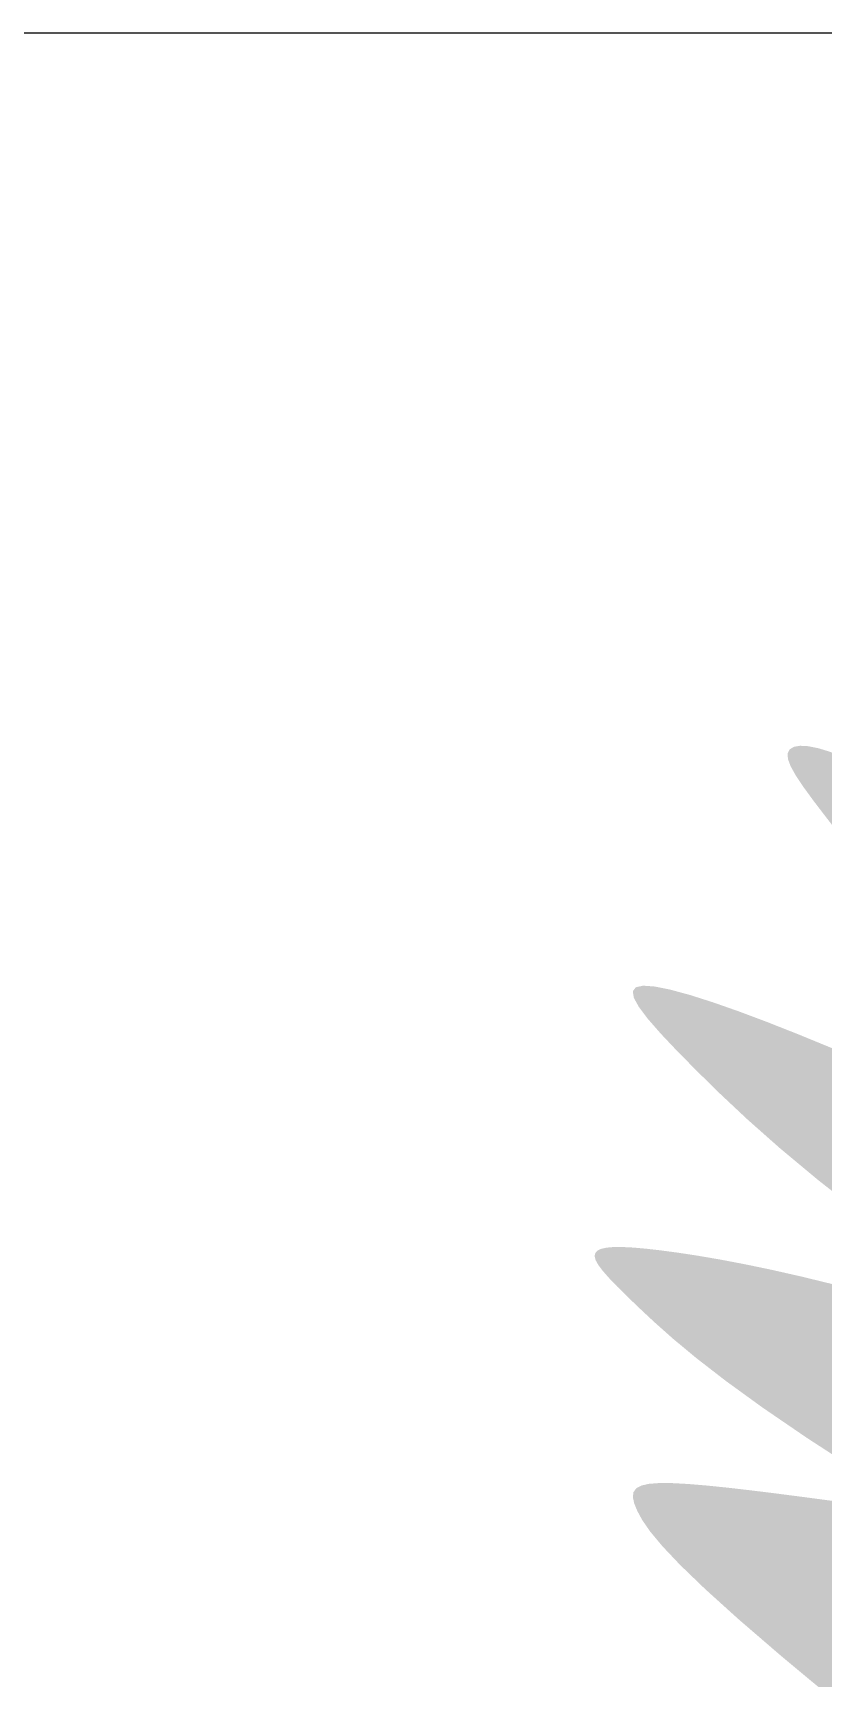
# Model space of a CAD drawing. Header units: millimetres. Extents: x -414 to 301, y -13 to 326.
# Drawn here: x 3.81 to 6.46, y 74.48 to 80 of the extents above; entities that cross this region are included whole.
import ezdxf

# ---------------------------------------------------------------- set-up
doc = ezdxf.new("R2010")
doc.units = ezdxf.units.MM
doc.layers.add('Images', color=7, linetype='Continuous')
doc.layers.add('magpiefill', color=3, linetype='Continuous')
picture_1 = doc.add_image_def('image4.jpg', size_in_pixel=(2366, 544))

msp = doc.modelspace()

# ---------------------------------------------------------------- hatches: boundary and pattern name
at = {"layer": 'magpiefill'}
h = msp.add_hatch(color=253, dxfattribs=at)
h.dxf.hatch_style = 1
h.paths.add_polyline_path([(7.248140780889287, 77.09679850566467), (7.158122370649124, 77.16437324332269), (7.071934918205613, 77.22797955042283), (6.989519227454252, 77.2875414114647), (6.911053055639002, 77.34278747504375), (6.836714160003851, 77.39344638975531), (6.766680297792789, 77.43924680419484), (6.701129226249861, 77.47991736695774), (6.640238702619058, 77.51518672663939), (6.58418648414434, 77.54478353183522), (6.533175646579139, 77.56850749929116), (6.487510539714691, 77.58644261835512), (6.447520831851591, 77.5987439465256), (6.413536191290376, 77.60556654130103), (6.385886286331754, 77.60706546017987), (6.364900785276319, 77.60339576066058), (6.350909356424665, 77.59471250024161), (6.344241668077416, 77.58117073642144), (6.345226849320511, 77.56272470453244), (6.354191872381506, 77.53852535124268), (6.371463170273159, 77.50752280105405), (6.397367176008373, 77.46866717846858), (6.432230322599935, 77.42090860798818), (6.476379043060689, 77.36319721411489), (6.530139770403508, 77.29448312135061), (6.593838937641181, 77.21371645419732), (6.668233850790415, 77.11989331172147), (6.75580530788352, 77.01219369124702), (6.859464979956556, 76.88984356466248), (6.982124538045639, 76.75206890385634), (7.126695653186971, 76.59809568071707), (7.296089996416583, 76.42714986713317), (7.493219238770621, 76.2384574349931), (7.720995051285172, 76.03124435618535), (7.755207947147028, 76.01489520984325), (7.878836990002526, 75.95533128585872), (8.002332661498912, 75.89528746851597), (8.047419815192058, 75.87314971527367), (7.949882907122856, 76.00226020064751), (7.859766807067928, 76.11901687916195), (7.777108863427941, 76.22403688087103), (7.701946424603619, 76.31793733582869), (7.634316838995687, 76.40133537408899), (7.574257455004812, 76.47484812570592), (7.521805621031774, 76.53909272073342), (7.476998685477213, 76.59468628922563), (7.439827760768935, 76.64224678876461), (7.410099015443052, 76.68239548704527), (7.387572382062729, 76.71575447929071), (7.372007793191045, 76.74294586072399), (7.363165181391253, 76.76459172656818), (7.360804479226431, 76.78131417204634), (7.364685619259774, 76.79373529238154), (7.374568534054418, 76.80247718279689), (7.391690079323723, 76.80705594755356), (7.423194803381847, 76.80256372706522), (7.477704177693113, 76.7829866707837), (7.563839673721816, 76.74231092816078), (7.690222762932308, 76.6745226486483), (7.865474916788912, 76.57360798169803), (8.08339465628353, 76.44247291402756), (7.933387255184471, 76.56167790683743), (7.795681598464171, 76.67080515684945), (7.669033723275248, 76.77075532808443), (7.552199666770548, 76.86242908456286), (7.443935466102744, 76.94672709030532), (7.342997158424737, 77.0245500093324)])
h = msp.add_hatch(color=253, dxfattribs=at)
h.dxf.hatch_style = 1
h.paths.add_polyline_path([(7.115105090553129, 76.31634976918927), (6.985143791072034, 76.37589892986124), (6.856818532440855, 76.4338839722994), (6.731178515472209, 76.48970057504668), (6.609272940978656, 76.54274441664599), (6.492151009772755, 76.59241117564022), (6.380873777113834, 76.63810838049481), (6.276549716048009, 76.67929095936533), (6.180299154068223, 76.71542569032982), (6.093242418667273, 76.7459793514664), (6.016499837338102, 76.77041872085313), (5.951191737573566, 76.78821057656812), (5.89843844686655, 76.79882169668942), (5.859360292709937, 76.8017188592951), (5.834813821555088, 76.79643401424265), (5.824600455687346, 76.78275979850697), (5.828257836350701, 76.7605540208425), (5.845323604788888, 76.7296744900035), (5.875335402245867, 76.68997901474437), (5.917830869965485, 76.6413254038194), (5.97234764919159, 76.58357146598296), (6.038423381168116, 76.5165750099894), (6.116239222410343, 76.44008391178357), (6.208550390519434, 76.35340631607241), (6.318755618367959, 76.2557404347534), (6.450253638828542, 76.14628447972403), (6.606443184773752, 76.02423666288175), (6.790722989076187, 75.88879519612402), (7.0064917846085, 75.73915829134835), (7.257148304243174, 75.57452416045219), (7.317749686526327, 75.55496424490127), (7.482178926923694, 75.50072659142116), (7.653952564932752, 75.44304076250768), (7.707574500982787, 75.42476449854716), (7.529525108453583, 75.54126002055054), (7.378445915774137, 75.65164233036742), (7.252008296354632, 75.75532219016772), (7.147883623605367, 75.85171036212127), (7.063743270936584, 75.94021760839799), (6.997258611758525, 76.02025469116772), (6.946101019481432, 76.09123237260035), (6.907941867515632, 76.1525614148657), (6.882188079234538, 76.20331235730787), (6.875188777864537, 76.24119484796738), (6.895028636595271, 76.26357831205897), (6.949792328616297, 76.2678321747973), (7.04756452711726, 76.25132586139715), (7.196429905287744, 76.21142879707314), (7.404473136317336, 76.14551040704006), (7.679778893395792, 76.05094011651254), (7.630636402585253, 76.07442359412055), (7.504313225970236, 76.13436079234147), (7.375739008814833, 76.1949763789723), (7.245653230071582, 76.25584081174058)])
h = msp.add_hatch(color=253, dxfattribs=at)
h.dxf.hatch_style = 1
h.paths.add_polyline_path([(6.870751223815063, 75.69538848026878), (6.737922446675242, 75.73423375954275), (6.61354950355252, 75.76883102714707), (6.497796886631136, 75.79909733707059), (6.390597907707615, 75.82525782824678), (6.291828083481619, 75.84761466084531), (6.201362930652863, 75.86646999503583), (6.119077965921008, 75.88212599098792), (6.044848705985771, 75.89488480887127), (5.978550667546756, 75.90504860885554), (5.920059367303651, 75.9129195511103), (5.869211792901126, 75.91874943577697), (5.825690815763522, 75.92258862288382), (5.789140778260247, 75.92443711243081), (5.759206022760623, 75.92429490441798), (5.735530891633999, 75.92216199884533), (5.717759727249728, 75.91803839571281), (5.705536871977159, 75.9119240950205), (5.698506668185644, 75.90381909676832), (5.69643349280426, 75.89362712476047), (5.699561861000916, 75.88086679801754), (5.708256322503217, 75.86496045936428), (5.722881427038772, 75.84533045162551), (5.743801724335242, 75.82139911762599), (5.771381764120207, 75.79258880019049), (5.80598609612133, 75.75832184214374), (5.847979270066162, 75.71802058631054), (5.898342792630046, 75.67095301279146), (5.960525998278797, 75.61576965079061), (6.038595178425908, 75.55096666678779), (6.136616624484901, 75.4750402272628), (6.258656627869186, 75.3864864986955), (6.408781479992342, 75.28380164756574), (6.591057472267835, 75.16548184035338), (6.809326400436532, 75.03016242332802), (6.897779082347938, 75.01816002420153), (7.005250817192859, 75.00326535698821), (7.11677707366016, 74.98737534099497), (7.129799573973912, 74.98545856543586), (7.028428123710285, 75.03593013662233), (6.943537698415412, 75.08567838801791), (6.873367816347098, 75.13424548836524), (6.816157995763206, 75.18117360640696), (6.770147754921538, 75.2260049108857), (6.733576612079958, 75.26828157054415), (6.70468408549624, 75.30754575412487), (6.681709693428303, 75.34333963037061), (6.663143705430514, 75.37535489503277), (6.648479396243715, 75.40388135189836), (6.63746079190534, 75.42935833176327), (6.629831918452766, 75.45222516542337), (6.625336801923424, 75.47292118367449), (6.623719468354722, 75.49188571731254), (6.62472394378409, 75.50955809713331), (6.628094254248936, 75.5263776539327), (6.633672247847585, 75.54265191905921), (6.641691060922113, 75.55816122607186), (6.652481651875433, 75.57255410908229), (6.666374979110572, 75.58547910220213), (6.68370200103044, 75.59658473954302), (6.704793676038037, 75.60551955521665), (6.729980962536274, 75.6119320833346), (6.759594818928207, 75.61547085800852), (6.794081262655595, 75.61579001290652), (6.834346547315675, 75.61256607992233), (6.881411985544503, 75.60548119050614), (6.936298889978133, 75.59421747610808), (7.000028573252678, 75.5784570681784), (7.073622348004164, 75.5578820981672), (7.158101526868677, 75.5321746975247), (7.254487422482271, 75.50101699770102), (7.365197564882294, 75.46351094999878), (7.498234353710927, 75.41643778512987), (7.662996406011587, 75.35599855365858), (7.868882338827746, 75.27839430614922), (8.125290769202877, 75.17982609316611), (8.441620314180398, 75.05649496527353), (8.82726959080378, 74.90460197303578), (9.291637216116385, 74.72034816701716), (9.285934243711921, 74.73174824803881), (9.26655991071047, 74.82857280698408), (9.113675412819816, 74.89904339809529), (8.947499204993676, 74.97025174505876), (8.770915791944276, 75.04164556261863), (8.586809678383702, 75.11267256551899), (8.398065369024096, 75.18278046850395), (8.2075673685776, 75.25141698631774), (8.018200181756328, 75.31802983370439), (7.832848313272393, 75.38206672540808), (7.653952564932752, 75.44304076250766), (7.482178926923723, 75.50072659142116), (7.317749686526327, 75.55496424490127), (7.160887131021695, 75.60559375570077), (7.011813547690906, 75.65245515657234)])
h = msp.add_hatch(color=253, dxfattribs=at)
h.dxf.hatch_style = 1
h.paths.add_polyline_path([(7.23294468976809, 74.97027668544098), (7.11677707366016, 74.98737534099497), (7.005250817192859, 75.00326535698821), (6.897779082347938, 75.01816002420153), (6.793775031107117, 75.03227263341576), (6.692651825452174, 75.04581647541173), (6.593822627364773, 75.05900484097026), (6.496979199693328, 75.07196214980668), (6.4029277087526, 75.08445733737415), (6.312752921723956, 75.09617046806034), (6.227539605788735, 75.10678160625291), (6.148372528128334, 75.11597081633954), (6.076336455924121, 75.12341816270788), (6.012516156357464, 75.1288037097456), (5.957996396609758, 75.13180752184034), (5.913574450225724, 75.13212299468239), (5.878897616203687, 75.12949684917218), (5.853325699905412, 75.12368913751286), (5.836218506692603, 75.1144599119075), (5.826935841926911, 75.10156922455919), (5.824837510970099, 75.084777127671), (5.829283319183901, 75.06384367344604), (5.839633071929967, 75.03852891408737), (5.856124346623176, 75.00810104391591), (5.882505808890642, 74.96986082572403), (5.92340389641268, 74.92061716442186), (5.98344504686952, 74.85717896491953), (6.067255697941391, 74.7763551321272), (6.179462287308638, 74.67495457095501), (6.324691252651462, 74.54978618631314), (6.507569031650178, 74.3976588831117), (6.613860863572, 74.40287573105714), (6.738339049528406, 74.40405329377408), (6.880706947364899, 74.40165826078344), (7.041480262362114, 74.39619719196091), (7.220079831275029, 74.38818212002833), (7.411547016755605, 74.37814696909233), (7.609828312930063, 74.36663113610562), (7.808870213924592, 74.35417401802096), (8.002619213865472, 74.34131501179111), (8.185021806878979, 74.32859351436883), (8.350024487091218, 74.31654892270691), (8.491573748628355, 74.30572063375807), (8.82094340259755, 74.2282609866018), (8.99531496801552, 74.1895311630237), (9.092188345292527, 74.24762589839088), (9.092188345292527, 74.28635572196897), (9.092188345292527, 74.38318028091423), (9.034063634018423, 74.42191010449233), (8.99531496801552, 74.51873466343758), (9.15031220043187, 74.4993697516485), (9.22781038857255, 74.4993697516485), (9.34405809885115, 74.4993697516485), (9.34405809885115, 74.5380995752266), (9.34196593829165, 74.55064643441818), (9.22046283540152, 74.5770352080102), (9.111948563622747, 74.60168776473262), (9.01291121347208, 74.62502479788215), (8.919838875466098, 74.6474670007555), (8.829219640121494, 74.66943506664936), (8.73754159795493, 74.69134968886044), (8.641292839483128, 74.71363156068541), (8.536961455222695, 74.736701375421), (8.421995779124359, 74.76084602022881), (8.297685118875023, 74.78581715773012), (8.166279025595571, 74.81123264441109), (8.030027050406943, 74.83671033675793), (7.891178744430022, 74.86186809125682), (7.751983658785747, 74.88632376439391), (7.614691344595087, 74.9096952126554), (7.481551352978897, 74.93160029252749), (7.3543405035349, 74.95175609954543)])
h.paths.add_polyline_path([(6.546970176494142, 74.79774935045934), (6.557441396684737, 74.81557673936105), (6.572838511504557, 74.83201775104216), (6.593463832059626, 74.84696574178903), (6.619619669456085, 74.86031406788797), (6.651729852385415, 74.87190868779817), (6.69070427988089, 74.88140596867045), (6.737574368561098, 74.88841487982855), (6.793371535044685, 74.89254439059623), (6.859127195950293, 74.8934034702972), (6.935872767896569, 74.89060108825525), (7.0246396675021, 74.88374621379404), (7.126459311385531, 74.8724478162374), (7.241657722575098, 74.85651926722328), (7.367739349737093, 74.83659154764679), (7.501503247947454, 74.81350004071733), (7.639748472282093, 74.78808012964423), (7.779274077816922, 74.76116719763688), (7.916879119627879, 74.73359662790465), (8.049362652790819, 74.70620380365692), (8.173523732381653, 74.67982410810305), (8.286795674665768, 74.65511518306654), (8.389148840665882, 74.63202370482759), (8.481187852594246, 74.61031860828041), (8.563517332663025, 74.58976882831932), (8.636741903084499, 74.57014329983859), (8.701466186070803, 74.55121095773255), (8.75829480383419, 74.53274073689539), (8.807832378586824, 74.51450157222149), (8.850653894573298, 74.4963097968048), (8.887215784167665, 74.47817133653807), (8.917944841776404, 74.46013951551377), (8.94326786180585, 74.44226765782442), (8.963611638662542, 74.42460908756244), (8.979402966752787, 74.40721712882036), (8.991068640483093, 74.39014510569059), (8.999035454259854, 74.37344634226565), (9.003644250263363, 74.35721267255742), (9.004892061769112, 74.34168997025563), (9.00268996982652, 74.32716261896935), (8.996949055484947, 74.31391500230777), (8.987580399793757, 74.30223150387997), (8.97449508380231, 74.2923965072951), (8.957604188560026, 74.28469439616228), (8.93681879511621, 74.27940955409066), (8.911857336552885, 74.2767463820904), (8.881667654082435, 74.27658935077572), (8.84500494094982, 74.27874294816199), (8.80062439040006, 74.28301166226449), (8.747281195678141, 74.28919998109852), (8.683730550028969, 74.29711239267938), (8.608727646697673, 74.30655338502237), (8.521027678929158, 74.31732744614285), (8.420020099811723, 74.32923313834958), (8.307631401806987, 74.34204532112555), (8.186422337219796, 74.35553292824723), (8.058953658355051, 74.36946489349107), (7.927786117517854, 74.38361015063354), (7.79548046701268, 74.39773763345111), (7.664597459144773, 74.4116162757203), (7.537697846218947, 74.42501501121752), (7.416977829129934, 74.43779756955978), (7.30317540313149, 74.45020686372597), (7.196664012067458, 74.46258060253551), (7.09781709978148, 74.47525649480782), (7.00700811011717, 74.48857224936232), (6.92461048691834, 74.5028655750184), (6.850997674028577, 74.51847418059552), (6.786543115291636, 74.53573577491301), (6.731430568933547, 74.55487253498272), (6.685085050709688, 74.57564451058576), (6.64674189075788, 74.59769621969566), (6.615636419215889, 74.62067218028594), (6.591003966221422, 74.6442169103301), (6.572079861912357, 74.66797492780165), (6.558099436426374, 74.6915907506741), (6.548298019901267, 74.71470889692097), (6.542088772636248, 74.7370153575679), (6.53959617557598, 74.7583620158491), (6.541122539826574, 74.7786422280508)], flags=16)

# ---------------------------------------------------------------- pictures from other files: only their frames are drawn
at = {"layer": 'Images'}
image = msp.add_image(picture_1, insert=(-104.4864678439868, -13.16997316967887), size_in_units=(405.22087595489097, 93.16997316967908), rotation=-1.4032955127785324e-14, dxfattribs=at)
image.dxf.flags = 7

doc.saveas('drawing.dxf')
